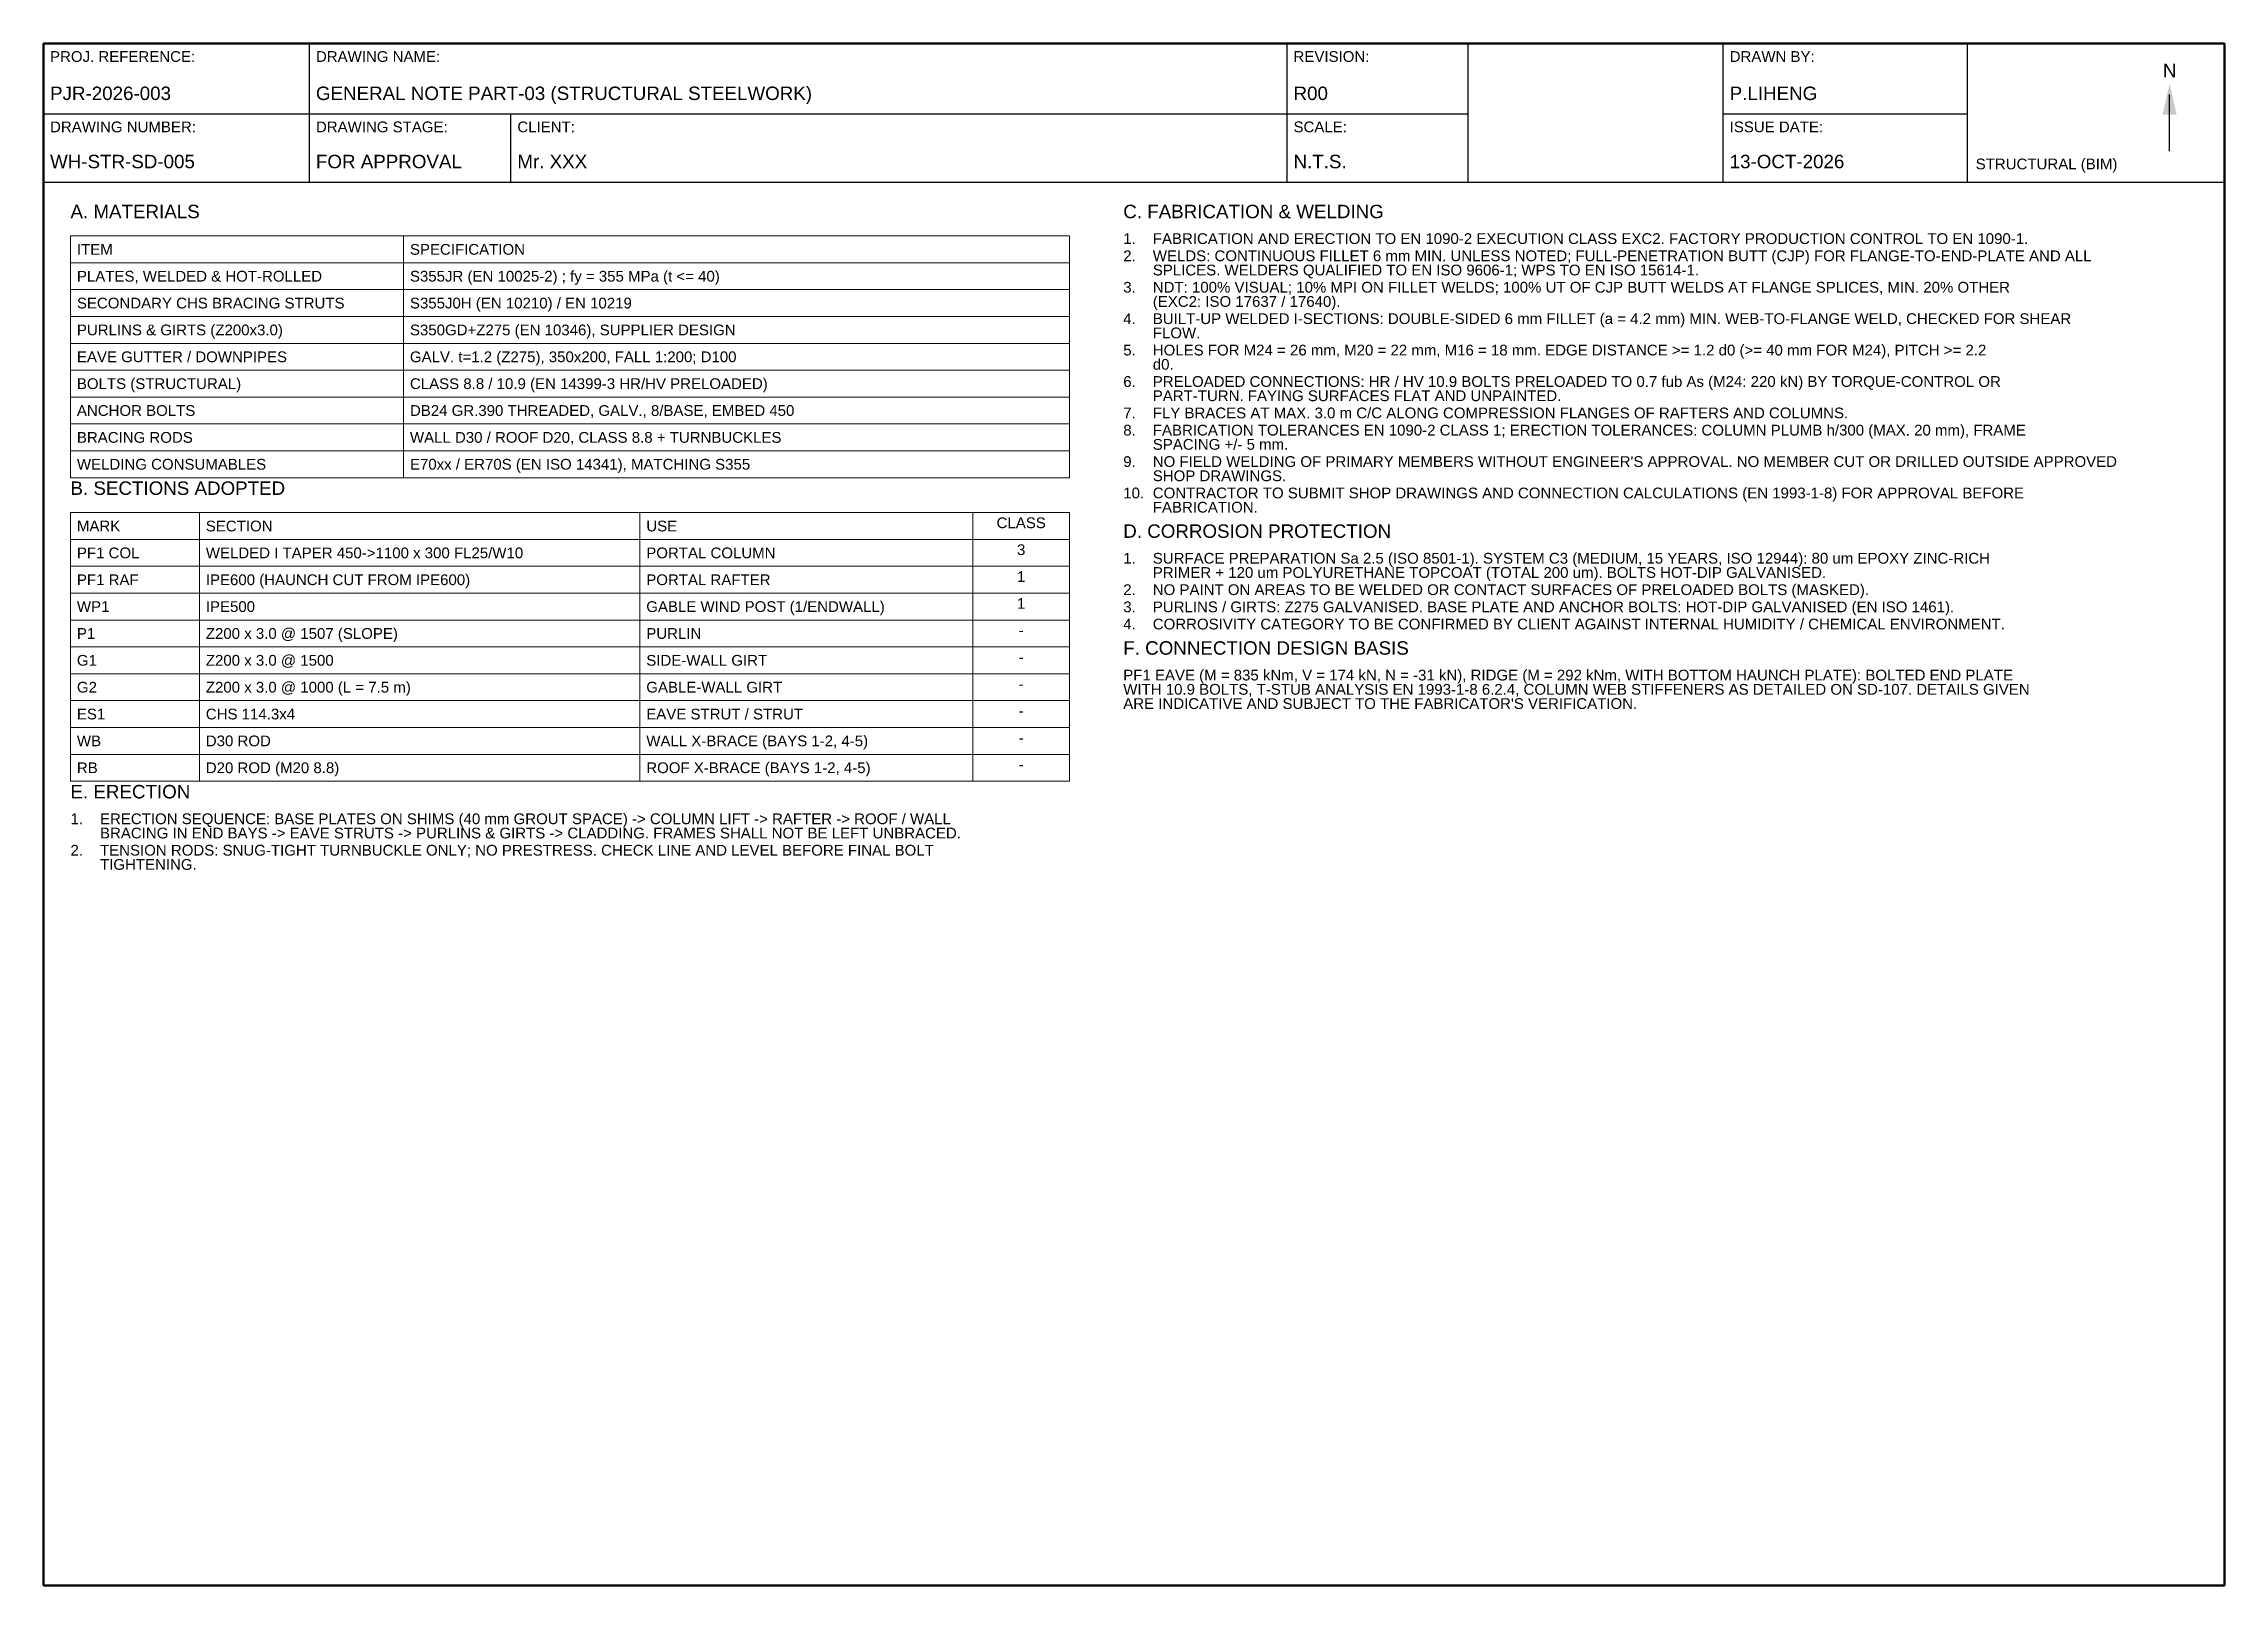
# Model space of a CAD drawing. Header units: millimetres. Extents: x 7 to 413, y 5 to 292.
import ezdxf
from ezdxf.enums import TextEntityAlignment as Align

# ---------------------------------------------------------------- set-up
doc = ezdxf.new("R2010")
doc.units = ezdxf.units.MM
for name, color, linetype, lineweight in [('S-ANNO-TABLE', 7, 'CONTINUOUS', 18), ('S-ANNO-TEXT', 7, 'CONTINUOUS', 18), ('S-TBLK-BORDER', 7, 'CONTINUOUS', 50), ('S-TBLK-LINE', 7, 'CONTINUOUS', 25), ('S-TBLK-TEXT', 7, 'CONTINUOUS', 18)]:
    doc.layers.add(name, color=color, linetype=linetype, lineweight=lineweight)
doc.styles.add('TEXT_2.0', font='arial.ttf')
doc.styles.add('TEXT_2.5', font='arial.ttf')

# ---------------------------------------------------------------- blocks, each defined once
blk = doc.blocks.new('STR_TITLEBLOCK_A3')
at = {"layer": 'S-TBLK-BORDER'}
blk.add_lwpolyline([(7, 5), (413, 5), (413, 292), (7, 292)], close=True, dxfattribs=at)
at = {"layer": 'S-TBLK-LINE'}
for p, q in [((56.5, 266.2), (56.5, 292)), ((238.5, 266.2), (238.5, 292)), ((272.2, 266.2), (272.2, 292)), ((319.7, 266.2), (319.7, 292)), ((365.2, 266.2), (365.2, 292)), ((402.8, 272), (402.8, 282.5)), ((7, 278.9), (272.2, 278.9)), ((94, 266.2), (94, 278.9)), ((319.7, 278.9), (365.2, 278.9)), ((7, 266.2), (413, 266.2))]:
    blk.add_line(p, q, dxfattribs=at)
blk.add_solid([(401.5, 278.8), (404.1, 278.8), (402.8, 284.5)], dxfattribs=at)
at = {"layer": 'S-TBLK-TEXT', "color": 8, "style": 'TEXT_2.0'}
for s, p in [('PROJ. REFERENCE:', (8.2, 288.6)), ('DRAWING NAME:', (57.7, 288.6)), ('REVISION:', (239.7, 288.6)), ('DRAWN BY:', (320.9, 288.6)), ('DRAWING NUMBER:', (8.2, 275.5)), ('DRAWING STAGE:', (57.7, 275.5)), ('CLIENT:', (95.2, 275.5)), ('SCALE:', (239.7, 275.5)), ('ISSUE DATE:', (320.9, 275.5))]:
    blk.add_text(s, height=2, dxfattribs=at).set_placement(p)
at = {"layer": 'S-TBLK-TEXT', "style": 'TEXT_2.5'}
blk.add_text('N', height=2.5, dxfattribs=at).set_placement((402.8, 287), align=Align.MIDDLE_CENTER)
at = {"layer": 'S-TBLK-TEXT', "style": 'TEXT_2.0'}
blk.add_text('STRUCTURAL (BIM)', height=2, dxfattribs=at).set_placement((366.7, 268.6))
at = {"layer": 'S-TBLK-TEXT', "style": 'TEXT_2.5'}
for tag, p in [('PROJ_REFERENCE', (8.2, 281.5)), ('DRAWING_NAME', (57.7, 281.5)), ('REVISION', (239.7, 281.5)), ('DRAWN_BY', (320.9, 281.5)), ('DRAWING_NUMBER', (8.2, 268.8)), ('DRAWING_STAGE', (57.7, 268.8)), ('CLIENT', (95.2, 268.8)), ('SCALE', (239.7, 268.8)), ('ISSUE_DATE', (320.9, 268.8))]:
    blk.add_attdef(tag, p, '', height=2.5, dxfattribs=at)

msp = doc.modelspace()

# ---------------------------------------------------------------- linework, layer by layer
at = {"layer": 'S-ANNO-TABLE'}
for points in [[(12, 251.2), (74, 251.2), (74, 256.2), (12, 256.2)], [(74, 251.2), (198, 251.2), (198, 256.2), (74, 256.2)], [(12, 246.2), (74, 246.2), (74, 251.2), (12, 251.2)], [(74, 246.2), (198, 246.2), (198, 251.2), (74, 251.2)], [(12, 241.2), (74, 241.2), (74, 246.2), (12, 246.2)], [(74, 241.2), (198, 241.2), (198, 246.2), (74, 246.2)], [(12, 236.2), (74, 236.2), (74, 241.2), (12, 241.2)], [(74, 236.2), (198, 236.2), (198, 241.2), (74, 241.2)], [(12, 231.2), (74, 231.2), (74, 236.2), (12, 236.2)], [(74, 231.2), (198, 231.2), (198, 236.2), (74, 236.2)], [(12, 226.2), (74, 226.2), (74, 231.2), (12, 231.2)], [(74, 226.2), (198, 226.2), (198, 231.2), (74, 231.2)], [(12, 221.2), (74, 221.2), (74, 226.2), (12, 226.2)], [(74, 221.2), (198, 221.2), (198, 226.2), (74, 226.2)], [(12, 216.2), (74, 216.2), (74, 221.2), (12, 221.2)], [(74, 216.2), (198, 216.2), (198, 221.2), (74, 221.2)], [(12, 211.2), (74, 211.2), (74, 216.2), (12, 216.2)], [(74, 211.2), (198, 211.2), (198, 216.2), (74, 216.2)], [(12, 199.7), (36, 199.7), (36, 204.7), (12, 204.7)], [(36, 199.7), (118, 199.7), (118, 204.7), (36, 204.7)], [(118, 199.7), (180, 199.7), (180, 204.7), (118, 204.7)], [(180, 199.7), (198, 199.7), (198, 204.7), (180, 204.7)], [(12, 194.7), (36, 194.7), (36, 199.7), (12, 199.7)], [(36, 194.7), (118, 194.7), (118, 199.7), (36, 199.7)], [(118, 194.7), (180, 194.7), (180, 199.7), (118, 199.7)], [(180, 194.7), (198, 194.7), (198, 199.7), (180, 199.7)], [(12, 189.7), (36, 189.7), (36, 194.7), (12, 194.7)], [(36, 189.7), (118, 189.7), (118, 194.7), (36, 194.7)], [(118, 189.7), (180, 189.7), (180, 194.7), (118, 194.7)], [(180, 189.7), (198, 189.7), (198, 194.7), (180, 194.7)], [(12, 184.7), (36, 184.7), (36, 189.7), (12, 189.7)], [(36, 184.7), (118, 184.7), (118, 189.7), (36, 189.7)], [(118, 184.7), (180, 184.7), (180, 189.7), (118, 189.7)], [(180, 184.7), (198, 184.7), (198, 189.7), (180, 189.7)], [(12, 179.7), (36, 179.7), (36, 184.7), (12, 184.7)], [(36, 179.7), (118, 179.7), (118, 184.7), (36, 184.7)], [(118, 179.7), (180, 179.7), (180, 184.7), (118, 184.7)], [(180, 179.7), (198, 179.7), (198, 184.7), (180, 184.7)], [(12, 174.7), (36, 174.7), (36, 179.7), (12, 179.7)], [(36, 174.7), (118, 174.7), (118, 179.7), (36, 179.7)], [(118, 174.7), (180, 174.7), (180, 179.7), (118, 179.7)], [(180, 174.7), (198, 174.7), (198, 179.7), (180, 179.7)], [(12, 169.7), (36, 169.7), (36, 174.7), (12, 174.7)], [(36, 169.7), (118, 169.7), (118, 174.7), (36, 174.7)], [(118, 169.7), (180, 169.7), (180, 174.7), (118, 174.7)], [(180, 169.7), (198, 169.7), (198, 174.7), (180, 174.7)], [(12, 164.7), (36, 164.7), (36, 169.7), (12, 169.7)], [(36, 164.7), (118, 164.7), (118, 169.7), (36, 169.7)], [(118, 164.7), (180, 164.7), (180, 169.7), (118, 169.7)], [(180, 164.7), (198, 164.7), (198, 169.7), (180, 169.7)], [(12, 159.7), (36, 159.7), (36, 164.7), (12, 164.7)], [(36, 159.7), (118, 159.7), (118, 164.7), (36, 164.7)], [(118, 159.7), (180, 159.7), (180, 164.7), (118, 164.7)], [(180, 159.7), (198, 159.7), (198, 164.7), (180, 164.7)], [(12, 154.7), (36, 154.7), (36, 159.7), (12, 159.7)], [(36, 154.7), (118, 154.7), (118, 159.7), (36, 159.7)], [(118, 154.7), (180, 154.7), (180, 159.7), (118, 159.7)], [(180, 154.7), (198, 154.7), (198, 159.7), (180, 159.7)]]:
    msp.add_lwpolyline(points, close=True, dxfattribs=at)

# ---------------------------------------------------------------- block references
at = {"layer": 'S-TBLK-LINE'}
msp.add_blockref('STR_TITLEBLOCK_A3', (0, 0), dxfattribs=at).add_auto_attribs({'PROJ_REFERENCE': 'PJR-2026-003', 'DRAWING_NAME': 'GENERAL NOTE PART-03 (STRUCTURAL STEELWORK)', 'REVISION': 'R00', 'DRAWN_BY': 'P.LIHENG', 'DRAWING_NUMBER': 'WH-STR-SD-005', 'DRAWING_STAGE': 'FOR APPROVAL', 'CLIENT': 'Mr. XXX', 'SCALE': 'N.T.S.', 'ISSUE_DATE': '13-OCT-2026'})

# ---------------------------------------------------------------- texts
at = {"layer": 'S-ANNO-TEXT'}
for s, height, style, p in [('A. MATERIALS', 2.5, 'TEXT_2.5', (12, 259.5)), ('C. FABRICATION & WELDING', 2.5, 'TEXT_2.5', (208, 259.5)), ('1.', 2, 'TEXT_2.0', (208, 254.7)), ('FABRICATION AND ERECTION TO EN 1090-2 EXECUTION CLASS EXC2. FACTORY PRODUCTION CONTROL TO EN 1090-1.', 2, 'TEXT_2.0', (213.5, 254.7)), ('ITEM', 2, 'TEXT_2.0', (13.2, 252.7)), ('SPECIFICATION', 2, 'TEXT_2.0', (75.2, 252.7)), ('2.', 2, 'TEXT_2.0', (208, 251.5)), ('WELDS: CONTINUOUS FILLET 6 mm MIN. UNLESS NOTED; FULL-PENETRATION BUTT (CJP) FOR FLANGE-TO-END-PLATE AND ALL', 2, 'TEXT_2.0', (213.5, 251.5)), ('PLATES, WELDED & HOT-ROLLED', 2, 'TEXT_2.0', (13.2, 247.7)), ('S355JR (EN 10025-2) ; fy = 355 MPa (t <= 40)', 2, 'TEXT_2.0', (75.2, 247.7)), ('3.', 2, 'TEXT_2.0', (208, 245.65)), ('SPLICES. WELDERS QUALIFIED TO EN ISO 9606-1; WPS TO EN ISO 15614-1.', 2, 'TEXT_2.0', (213.5, 248.85)), ('NDT: 100% VISUAL; 10% MPI ON FILLET WELDS; 100% UT OF CJP BUTT WELDS AT FLANGE SPLICES, MIN. 20% OTHER', 2, 'TEXT_2.0', (213.5, 245.65)), ('SECONDARY CHS BRACING STRUTS', 2, 'TEXT_2.0', (13.2, 242.7)), ('S355J0H (EN 10210) / EN 10219', 2, 'TEXT_2.0', (75.2, 242.7)), ('(EXC2: ISO 17637 / 17640).', 2, 'TEXT_2.0', (213.5, 243)), ('PURLINS & GIRTS (Z200x3.0)', 2, 'TEXT_2.0', (13.2, 237.7)), ('S350GD+Z275 (EN 10346), SUPPLIER DESIGN', 2, 'TEXT_2.0', (75.2, 237.7)), ('4.', 2, 'TEXT_2.0', (208, 239.8)), ('BUILT-UP WELDED I-SECTIONS: DOUBLE-SIDED 6 mm FILLET (a = 4.2 mm) MIN. WEB-TO-FLANGE WELD, CHECKED FOR SHEAR', 2, 'TEXT_2.0', (213.5, 239.8)), ('5.', 2, 'TEXT_2.0', (208, 233.95)), ('FLOW.', 2, 'TEXT_2.0', (213.5, 237.15)), ('HOLES FOR M24 = 26 mm, M20 = 22 mm, M16 = 18 mm. EDGE DISTANCE >= 1.2 d0 (>= 40 mm FOR M24), PITCH >= 2.2', 2, 'TEXT_2.0', (213.5, 233.95)), ('EAVE GUTTER / DOWNPIPES', 2, 'TEXT_2.0', (13.2, 232.7)), ('GALV. t=1.2 (Z275), 350x200, FALL 1:200; D100', 2, 'TEXT_2.0', (75.2, 232.7)), ('d0.', 2, 'TEXT_2.0', (213.5, 231.3)), ('BOLTS (STRUCTURAL)', 2, 'TEXT_2.0', (13.2, 227.7)), ('CLASS 8.8 / 10.9 (EN 14399-3 HR/HV PRELOADED)', 2, 'TEXT_2.0', (75.2, 227.7)), ('6.', 2, 'TEXT_2.0', (208, 228.1)), ('PRELOADED CONNECTIONS: HR / HV 10.9 BOLTS PRELOADED TO 0.7 fub As (M24: 220 kN) BY TORQUE-CONTROL OR', 2, 'TEXT_2.0', (213.5, 228.1)), ('PART-TURN. FAYING SURFACES FLAT AND UNPAINTED.', 2, 'TEXT_2.0', (213.5, 225.45)), ('ANCHOR BOLTS', 2, 'TEXT_2.0', (13.2, 222.7)), ('DB24 GR.390 THREADED, GALV., 8/BASE, EMBED 450', 2, 'TEXT_2.0', (75.2, 222.7)), ('7.', 2, 'TEXT_2.0', (208, 222.25)), ('FLY BRACES AT MAX. 3.0 m C/C ALONG COMPRESSION FLANGES OF RAFTERS AND COLUMNS.', 2, 'TEXT_2.0', (213.5, 222.25)), ('BRACING RODS', 2, 'TEXT_2.0', (13.2, 217.7)), ('WALL D30 / ROOF D20, CLASS 8.8 + TURNBUCKLES', 2, 'TEXT_2.0', (75.2, 217.7)), ('8.', 2, 'TEXT_2.0', (208, 219.05)), ('FABRICATION TOLERANCES EN 1090-2 CLASS 1; ERECTION TOLERANCES: COLUMN PLUMB h/300 (MAX. 20 mm), FRAME', 2, 'TEXT_2.0', (213.5, 219.05)), ('9.', 2, 'TEXT_2.0', (208, 213.2)), ('SPACING +/- 5 mm.', 2, 'TEXT_2.0', (213.5, 216.4)), ("NO FIELD WELDING OF PRIMARY MEMBERS WITHOUT ENGINEER'S APPROVAL. NO MEMBER CUT OR DRILLED OUTSIDE APPROVED", 2, 'TEXT_2.0', (213.5, 213.2)), ('WELDING CONSUMABLES', 2, 'TEXT_2.0', (13.2, 212.7)), ('E70xx / ER70S (EN ISO 14341), MATCHING S355', 2, 'TEXT_2.0', (75.2, 212.7)), ('SHOP DRAWINGS.', 2, 'TEXT_2.0', (213.5, 210.55)), ('B. SECTIONS ADOPTED', 2.5, 'TEXT_2.5', (12, 208)), ('10.', 2, 'TEXT_2.0', (208, 207.35)), ('CONTRACTOR TO SUBMIT SHOP DRAWINGS AND CONNECTION CALCULATIONS (EN 1993-1-8) FOR APPROVAL BEFORE', 2, 'TEXT_2.0', (213.5, 207.35)), ('MARK', 2, 'TEXT_2.0', (13.2, 201.2)), ('SECTION', 2, 'TEXT_2.0', (37.2, 201.2)), ('USE', 2, 'TEXT_2.0', (119.2, 201.2)), ('FABRICATION.', 2, 'TEXT_2.0', (213.5, 204.7)), ('D. CORROSION PROTECTION', 2.5, 'TEXT_2.5', (208, 200)), ('PF1 COL', 2, 'TEXT_2.0', (13.2, 196.2)), ('WELDED I TAPER 450->1100 x 300 FL25/W10', 2, 'TEXT_2.0', (37.2, 196.2)), ('PORTAL COLUMN', 2, 'TEXT_2.0', (119.2, 196.2)), ('1.', 2, 'TEXT_2.0', (208, 195.2)), ('SURFACE PREPARATION Sa 2.5 (ISO 8501-1). SYSTEM C3 (MEDIUM, 15 YEARS, ISO 12944): 80 um EPOXY ZINC-RICH', 2, 'TEXT_2.0', (213.5, 195.2)), ('PF1 RAF', 2, 'TEXT_2.0', (13.2, 191.2)), ('IPE600 (HAUNCH CUT FROM IPE600)', 2, 'TEXT_2.0', (37.2, 191.2)), ('PORTAL RAFTER', 2, 'TEXT_2.0', (119.2, 191.2)), ('2.', 2, 'TEXT_2.0', (208, 189.35)), ('PRIMER + 120 um POLYURETHANE TOPCOAT (TOTAL 200 um). BOLTS HOT-DIP GALVANISED.', 2, 'TEXT_2.0', (213.5, 192.55)), ('NO PAINT ON AREAS TO BE WELDED OR CONTACT SURFACES OF PRELOADED BOLTS (MASKED).', 2, 'TEXT_2.0', (213.5, 189.35)), ('WP1', 2, 'TEXT_2.0', (13.2, 186.2)), ('IPE500', 2, 'TEXT_2.0', (37.2, 186.2)), ('GABLE WIND POST (1/ENDWALL)', 2, 'TEXT_2.0', (119.2, 186.2)), ('3.', 2, 'TEXT_2.0', (208, 186.15)), ('PURLINS / GIRTS: Z275 GALVANISED. BASE PLATE AND ANCHOR BOLTS: HOT-DIP GALVANISED (EN ISO 1461).', 2, 'TEXT_2.0', (213.5, 186.15)), ('P1', 2, 'TEXT_2.0', (13.2, 181.2)), ('Z200 x 3.0 @ 1507 (SLOPE)', 2, 'TEXT_2.0', (37.2, 181.2)), ('PURLIN', 2, 'TEXT_2.0', (119.2, 181.2)), ('4.', 2, 'TEXT_2.0', (208, 182.95)), ('CORROSIVITY CATEGORY TO BE CONFIRMED BY CLIENT AGAINST INTERNAL HUMIDITY / CHEMICAL ENVIRONMENT.', 2, 'TEXT_2.0', (213.5, 182.95)), ('F. CONNECTION DESIGN BASIS', 2.5, 'TEXT_2.5', (208, 178.25)), ('G1', 2, 'TEXT_2.0', (13.2, 176.2)), ('Z200 x 3.0 @ 1500', 2, 'TEXT_2.0', (37.2, 176.2)), ('SIDE-WALL GIRT', 2, 'TEXT_2.0', (119.2, 176.2)), ('PF1 EAVE (M = 835 kNm, V = 174 kN, N = -31 kN), RIDGE (M = 292 kNm, WITH BOTTOM HAUNCH PLATE): BOLTED END PLATE', 2, 'TEXT_2.0', (208, 173.45)), ('G2', 2, 'TEXT_2.0', (13.2, 171.2)), ('Z200 x 3.0 @ 1000 (L = 7.5 m)', 2, 'TEXT_2.0', (37.2, 171.2)), ('GABLE-WALL GIRT', 2, 'TEXT_2.0', (119.2, 171.2)), ('WITH 10.9 BOLTS, T-STUB ANALYSIS EN 1993-1-8 6.2.4, COLUMN WEB STIFFENERS AS DETAILED ON SD-107. DETAILS GIVEN', 2, 'TEXT_2.0', (208, 170.8)), ('ES1', 2, 'TEXT_2.0', (13.2, 166.2)), ('CHS 114.3x4', 2, 'TEXT_2.0', (37.2, 166.2)), ('EAVE STRUT / STRUT', 2, 'TEXT_2.0', (119.2, 166.2)), ("ARE INDICATIVE AND SUBJECT TO THE FABRICATOR'S VERIFICATION.", 2, 'TEXT_2.0', (208, 168.15)), ('WB', 2, 'TEXT_2.0', (13.2, 161.2)), ('D30 ROD', 2, 'TEXT_2.0', (37.2, 161.2)), ('WALL X-BRACE (BAYS 1-2, 4-5)', 2, 'TEXT_2.0', (119.2, 161.2)), ('RB', 2, 'TEXT_2.0', (13.2, 156.2)), ('D20 ROD (M20 8.8)', 2, 'TEXT_2.0', (37.2, 156.2)), ('ROOF X-BRACE (BAYS 1-2, 4-5)', 2, 'TEXT_2.0', (119.2, 156.2)), ('E. ERECTION', 2.5, 'TEXT_2.5', (12, 151.5)), ('1.', 2, 'TEXT_2.0', (12, 146.7)), ('ERECTION SEQUENCE: BASE PLATES ON SHIMS (40 mm GROUT SPACE) -> COLUMN LIFT -> RAFTER -> ROOF / WALL', 2, 'TEXT_2.0', (17.5, 146.7)), ('2.', 2, 'TEXT_2.0', (12, 140.85)), ('TENSION RODS: SNUG-TIGHT TURNBUCKLE ONLY; NO PRESTRESS. CHECK LINE AND LEVEL BEFORE FINAL BOLT', 2, 'TEXT_2.0', (17.5, 140.85)), ('BRACING IN END BAYS -> EAVE STRUTS -> PURLINS & GIRTS -> CLADDING. FRAMES SHALL NOT BE LEFT UNBRACED.', 2, 'TEXT_2.0', (17.5, 144.05)), ('TIGHTENING.', 2, 'TEXT_2.0', (17.5, 138.2))]:
    msp.add_text(s, height=height, dxfattribs=dict(at, style=style)).set_placement(p)
at = {"layer": 'S-ANNO-TEXT', "style": 'TEXT_2.0'}
for s, p in [('CLASS', (189, 201.2)), ('3', (189, 196.2)), ('1', (189, 191.2)), ('1', (189, 186.2)), ('-', (189, 181.2)), ('-', (189, 176.2)), ('-', (189, 171.2)), ('-', (189, 166.2)), ('-', (189, 161.2)), ('-', (189, 156.2))]:
    msp.add_text(s, height=2, dxfattribs=at).set_placement(p, align=Align.BOTTOM_CENTER)

doc.saveas('drawing.dxf')
